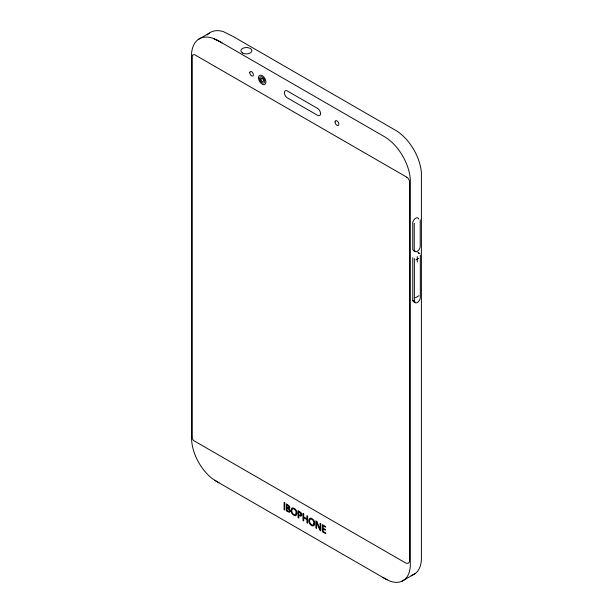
<?xml version="1.0" encoding="UTF-8"?>
<svg xmlns="http://www.w3.org/2000/svg" width="613" height="613" viewBox="0 0 613 613"><rect width="100%" height="100%" fill="white"/><g stroke="black" fill="none" stroke-linecap="round" stroke-linejoin="round"><path stroke-width="0.92" d="M198.237 39.508L209.332 33.102M415.92 259.851L418.618 258.288M415.346 297.811L418.947 295.734M401.768 581.308L415.254 573.523M382.964 577.477L389.715 581.04A35.416 20.451 60 0 0 410.304 565.661L410.304 179.218A37.109 21.424 60 0 0 382.964 135.825L218.941 41.125L212.336 38.06A37.868 21.861 60 0 0 191.601 52.948L191.601 439.391A35.416 20.451 60 0 0 212.198 478.554L218.941 482.776M213.975 38.703L218.941 41.125M215.615 39.347L221.975 42.879M417.844 252.257L419.92 253.621M412.756 257.636L412.756 300.416L414.357 301.335A4.283 2.475 -60 0 0 417.338 302.5A4.283 2.475 -60 0 0 420.319 297.895L420.319 255.115M214.788 480.385L387.117 579.875M418.319 252.702L418.618 253.361M420.219 219.86L420.219 246.196A4.222 2.437 -60 0 1 417.238 251.368A4.222 2.437 -60 0 1 414.25 249.644L414.25 223.301M417.277 256.594L417.277 261.904M414.357 258.563L414.357 301.335M411.101 575.507A35.416 20.451 60 0 0 421.399 559.255L421.399 172.812A37.109 21.424 60 0 0 394.059 129.42L233.07 36.474L223.431 31.654A37.868 21.861 60 0 0 207.278 34.933M414.963 250.832A4.222 2.437 -60 0 1 412.756 248.778L412.756 222.435A4.414 2.552 -60 0 1 415.737 218.174A4.414 2.552 -60 0 1 418.717 218.994M415.039 301.887A4.283 2.475 -60 0 1 412.756 300.416M296.11 513.043C295.979 517.349 290.976 513.104 291.803 510.537C291.995 506.254 296.999 510.437 296.11 513.043M313.894 523.31C313.764 527.617 308.76 523.372 309.588 520.805C309.78 516.521 314.783 520.705 313.894 523.31M296.868 513.365C296.638 518.836 290.095 513.502 291.052 510.177C291.305 504.744 297.834 510.031 296.868 513.365M314.653 523.632C314.415 529.103 307.879 523.77 308.837 520.445C309.09 515.012 315.618 520.299 314.653 523.632M301.083 514.499L300.477 515.426L298.799 514.682L298.799 511.771L300.523 512.958L301.083 514.499M289.451 510.667L288.907 511.457L287.137 510.637L287.137 508.077L288.869 509.257L289.451 510.667M301.841 514.889L300.914 516.292L298.799 515.433L298.799 518.115L298.079 517.701L298.079 510.598L300.998 512.598L301.841 514.889M290.202 511.119L289.336 512.338L286.417 510.974L286.417 503.863L289.635 506.422L289.826 508.024L288.838 508.591L290.202 511.119M289.144 507.227L288.807 507.962L287.137 507.326L287.137 505.035L288.485 505.878L289.144 507.227M317.565 108.417L287.374 90.992A4.222 2.437 60 0 0 284.386 92.716A4.222 2.437 60 0 0 287.374 97.888L317.565 115.321A4.222 2.437 60 0 0 320.553 113.597A4.222 2.437 60 0 0 317.565 108.417M406.741 177.157L195.21 55.032A4.237 2.444 60 0 0 192.214 56.764L192.214 437.59A2.644 1.525 60 0 0 194.083 440.824L405.385 562.818A5.946 3.433 60 0 0 409.584 560.389L409.584 182.084A4.015 2.322 60 0 0 406.741 177.157M284.8 502.936L284.08 502.514L284.08 509.618L284.8 510.039L284.8 502.936M303.719 513.855L302.998 513.441L302.998 520.544L303.719 520.958L303.719 517.717L306.906 519.556L306.906 522.797L307.626 523.211L307.626 516.108L306.906 515.694L306.906 518.813L303.719 516.974L303.719 513.855M316.798 521.402L315.864 520.866L315.864 527.969L316.584 528.383L316.546 522.261L319.94 530.322L320.821 530.835L320.821 523.732L320.101 523.31L320.147 529.387L316.798 521.402M325.557 526.467L322.438 524.659L322.438 531.762L325.695 533.647L325.695 532.896L323.158 531.425L323.158 528.942L325.38 530.222L325.38 529.479L323.158 528.191L323.158 525.831L325.557 527.218L325.557 526.467M242.487 52.963A5.509 3.18 0 0 0 251.705 51.538A5.509 3.18 0 0 0 244.955 47.645A5.509 3.18 0 0 0 242.487 52.963M259.72 78.472A3.532 2.038 60 0 0 263.467 83.138A3.532 2.038 60 0 0 263.467 78.142A3.532 2.038 60 0 0 259.72 78.472M260.923 79.169A1.839 1.057 60 0 0 262.87 81.59A1.839 1.057 60 0 0 262.87 78.993A1.839 1.057 60 0 0 260.923 79.169M258.525 77.782A5.233 3.019 60 0 0 264.073 84.686A5.233 3.019 60 0 0 264.073 77.284A5.233 3.019 60 0 0 258.525 77.782M249.797 72.748A2.544 1.471 60 0 0 252.495 76.104A2.544 1.471 60 0 0 252.495 72.503A2.544 1.471 60 0 0 249.797 72.748M335.05 121.964A2.682 1.548 60 0 0 337.901 125.512A2.682 1.548 60 0 0 337.901 121.711A2.682 1.548 60 0 0 335.05 121.964"/></g></svg>
